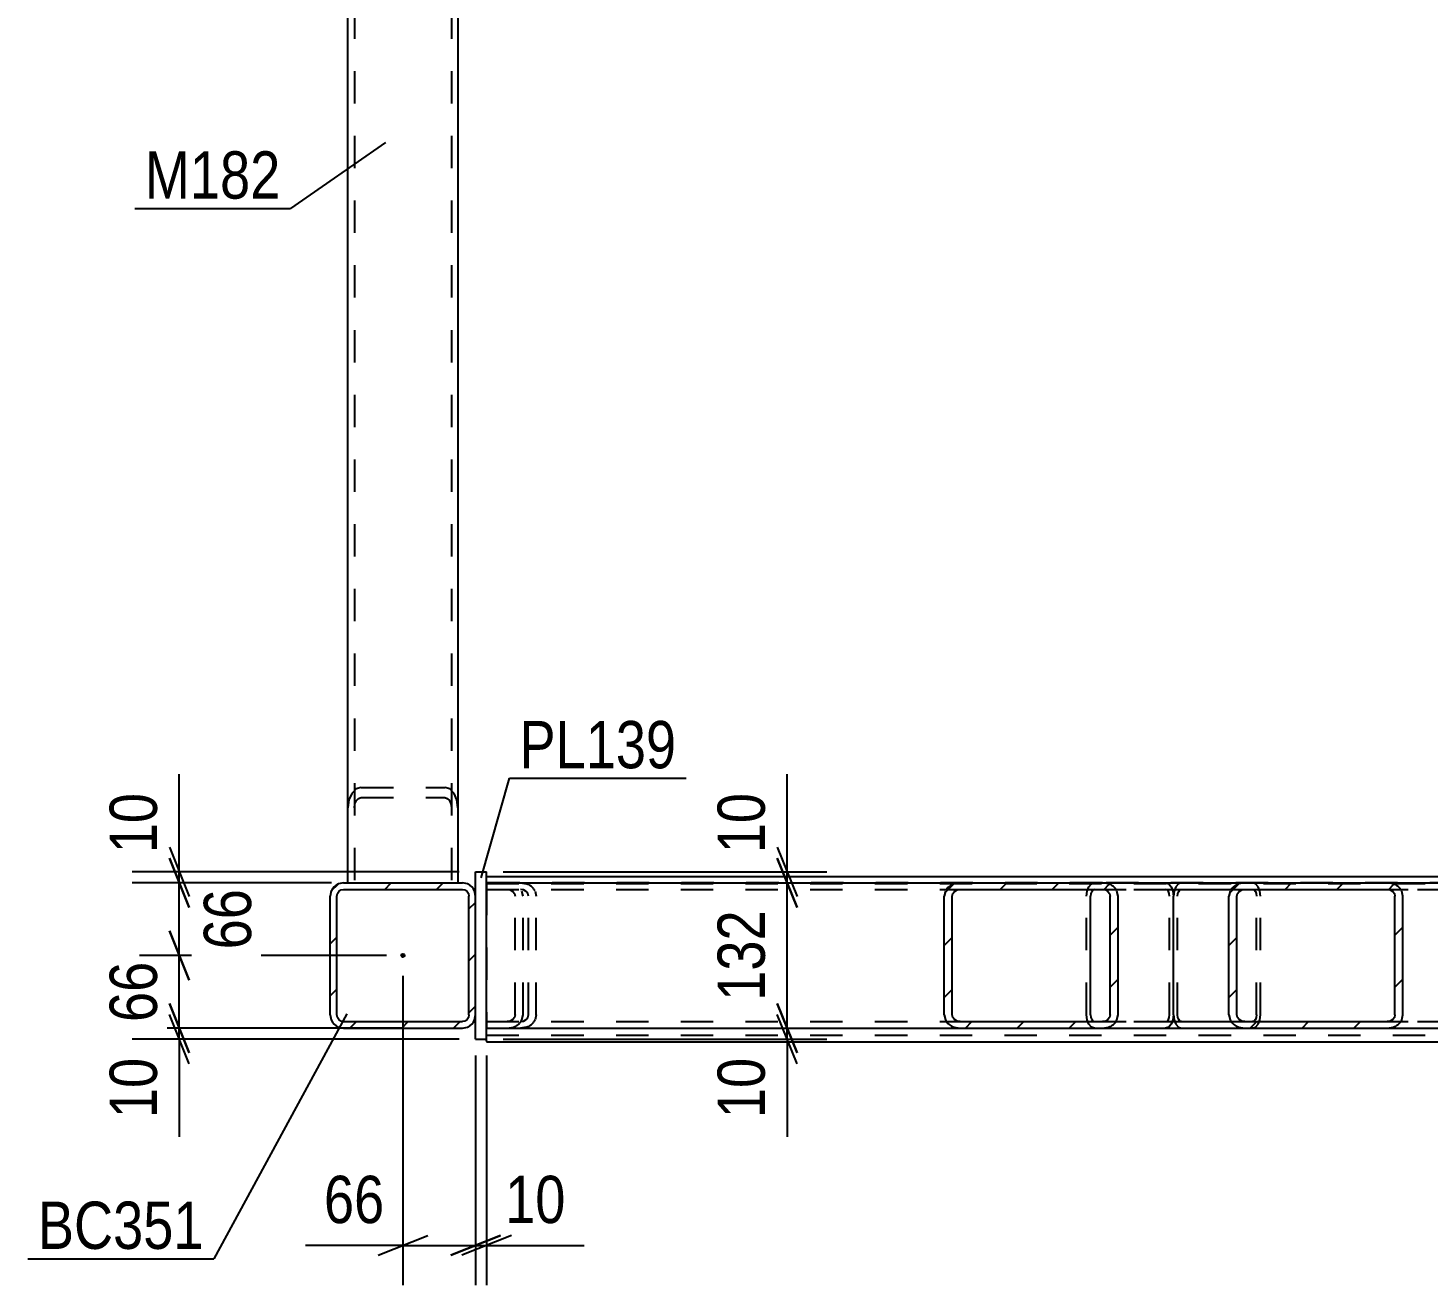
# Model space of a CAD drawing. Header units: millimetres. Extents: x -858 to 331, y -869 to -28.
# Drawn here: x 89.2 to 174, y -446.2 to -370.1 of the extents above; entities that cross this region are included whole.
import ezdxf

# ---------------------------------------------------------------- set-up
doc = ezdxf.new("R2010")
doc.units = ezdxf.units.MM
doc.linetypes.add('DXK_LINE_DOT2', pattern=[3.9198, 1.9599, -1.9599])
doc.linetypes.add('DXK_LINE_DOT3', pattern=[5.9187, 2.979, -0.9799, 0.9799, -0.9799])
doc.styles.add('Arial Narrow', font='ARIALN.TTF', dxfattribs={"height": 0.2})

# ---------------------------------------------------------------- blocks, each defined once
blk = doc.blocks.new('Part-570393797-1415 - 1375')
at = {"color": 7, "linetype": 'DXK_LINE_DOT2'}
for p, q in [((158.735, -422.098), (158.631, -422.358)), ((158.891, -421.925), (158.735, -422.098)), ((159.074, -421.864), (158.891, -421.925)), ((159.074, -421.864), (171.524, -421.864)), ((163.566, -421.925), (163.383, -421.864)), ((163.721, -422.098), (163.566, -421.925)), ((163.825, -422.358), (163.721, -422.098)), ((197.775, -421.925), (198.141, -421.864)), ((199.595, -421.864), (199.595, -430.664)), ((158.631, -422.358), (158.595, -422.664)), ((158.595, -429.864), (158.595, -422.664)), ((158.834, -422.664), (158.853, -422.511)), ((158.834, -429.864), (158.834, -422.664)), ((158.853, -422.511), (158.905, -422.381)), ((158.905, -422.381), (158.982, -422.295)), ((158.982, -422.295), (159.074, -422.264)), ((159.074, -422.264), (199.595, -422.264)), ((163.383, -422.264), (163.474, -422.295)), ((163.474, -422.295), (163.552, -422.381)), ((163.552, -422.381), (163.604, -422.511)), ((163.604, -422.511), (163.622, -422.664)), ((163.622, -429.864), (163.622, -422.664)), ((163.862, -422.664), (163.825, -422.358)), ((163.862, -429.864), (163.862, -422.664)), ((197.184, -422.664), (197.257, -422.358)), ((197.184, -429.864), (197.184, -422.664)), ((197.699, -422.511), (197.663, -422.664)), ((197.663, -429.864), (197.663, -422.664)), ((197.803, -422.381), (197.699, -422.511)), ((197.958, -422.295), (197.803, -422.381)), ((198.141, -422.264), (197.958, -422.295)), ((158.595, -429.864), (158.631, -430.17)), ((158.631, -430.17), (158.735, -430.43)), ((158.735, -430.43), (158.891, -430.603)), ((158.853, -430.017), (158.834, -429.864)), ((158.905, -430.147), (158.853, -430.017)), ((158.891, -430.603), (159.074, -430.664)), ((158.982, -430.234), (158.905, -430.147)), ((159.074, -430.264), (158.982, -430.234)), ((159.074, -430.264), (199.595, -430.264)), ((163.474, -430.234), (163.383, -430.264)), ((163.383, -430.664), (163.566, -430.603)), ((163.552, -430.147), (163.474, -430.234)), ((163.604, -430.017), (163.552, -430.147)), ((163.566, -430.603), (163.721, -430.43)), ((163.622, -429.864), (163.604, -430.017)), ((163.721, -430.43), (163.825, -430.17)), ((163.825, -430.17), (163.862, -429.864)), ((197.257, -430.17), (197.184, -429.864)), ((197.663, -429.864), (197.699, -430.017)), ((197.699, -430.017), (197.803, -430.147)), ((198.141, -430.664), (197.775, -430.603)), ((197.803, -430.147), (197.958, -430.234)), ((197.958, -430.234), (198.141, -430.264)), ((159.074, -430.664), (171.524, -430.664))]:
    blk.add_line(p, q, dxfattribs=at)
at = {"color": 2, "linetype": 'Continuous'}
for p, q in [((171.524, -421.864), (199.595, -421.864)), ((171.524, -430.664), (199.595, -430.664))]:
    blk.add_line(p, q, dxfattribs=at)
at = {"color": 7, "linetype": 'DXK_LINE_DOT2'}
for centre, start, end in [((198.047, -422.777), 107.70112, 152.05363), ((198.047, -429.751), 207.94637, 252.29889)]:
    blk.add_arc(centre, 0.895, start, end, dxfattribs=at)
blk = doc.blocks.new('Part-570393797-1432 - 1375')
at = {"color": 2, "linetype": 'Continuous'}
for p, q in [((199.595, -421.498), (116.996, -421.498)), ((116.996, -431.437), (116.996, -431.33)), ((116.996, -431.437), (116.996, -431.498)), ((116.996, -431.498), (199.595, -431.498))]:
    blk.add_line(p, q, dxfattribs=at)
at = {"color": 7, "linetype": 'DXK_LINE_DOT2'}
for p, q in [((116.996, -431.33), (116.996, -421.498)), ((116.996, -421.898), (199.595, -421.898)), ((116.996, -421.929), (116.996, -421.898)), ((199.595, -431.498), (199.595, -421.498)), ((116.996, -431.098), (199.595, -431.098))]:
    blk.add_line(p, q, dxfattribs=at)
blk = doc.blocks.new('Part-570393797-1433 - 1375')
at = {"linetype": 'Continuous'}
h = blk.add_hatch(dxfattribs=at)
h.set_pattern_fill('', scale=0.7, style=0, pattern_type=0)
h.set_pattern_definition([(45, (145.2995, -421.925), (-1.57154, 1.57154), [])])
h.paths.add_polyline_path([(145.666, -421.864), (145.3, -421.925), (144.989, -422.098), (144.781, -422.358), (144.708, -422.664), (144.708, -429.864), (144.781, -430.17), (144.989, -430.43), (145.3, -430.603), (145.666, -430.664), (154.284, -430.664), (154.65, -430.603), (154.961, -430.43), (155.169, -430.17), (155.242, -429.864), (155.242, -422.664), (155.169, -422.358), (154.961, -422.098), (154.65, -421.925), (154.284, -421.864)])
h.paths.add_polyline_path([(154.284, -422.264), (154.467, -422.295), (154.623, -422.381), (154.726, -422.511), (154.763, -422.664), (154.763, -429.864), (154.726, -430.017), (154.623, -430.147), (154.467, -430.234), (154.284, -430.264), (145.666, -430.264), (145.483, -430.234), (145.327, -430.147), (145.224, -430.017), (145.187, -429.864), (145.187, -422.664), (145.224, -422.511), (145.327, -422.381), (145.483, -422.295), (145.666, -422.264)])
at = {"color": 2, "linetype": 'Continuous'}
for p, q in [((145.666, -421.864), (145.3, -421.925)), ((145.666, -421.864), (154.284, -421.864)), ((154.284, -421.864), (158.116, -421.864)), ((154.65, -421.925), (154.284, -421.864)), ((158.116, -421.864), (158.299, -421.925)), ((158.299, -421.925), (158.455, -422.098)), ((158.455, -422.098), (158.559, -422.358)), ((144.781, -422.358), (144.708, -422.664)), ((144.708, -429.864), (144.708, -422.664)), ((145.187, -422.664), (145.224, -422.511)), ((145.187, -429.864), (145.187, -422.664)), ((145.224, -422.511), (145.327, -422.381)), ((145.327, -422.381), (145.483, -422.295)), ((145.483, -422.295), (145.666, -422.264)), ((145.666, -422.264), (154.284, -422.264)), ((153.586, -422.511), (153.568, -422.664)), ((153.568, -429.864), (153.568, -422.664)), ((153.638, -422.381), (153.586, -422.511)), ((153.716, -422.295), (153.638, -422.381)), ((153.807, -422.264), (153.716, -422.295)), ((154.284, -422.264), (154.467, -422.295)), ((154.467, -422.295), (154.623, -422.381)), ((154.623, -422.381), (154.726, -422.511)), ((154.726, -422.511), (154.763, -422.664)), ((154.763, -429.864), (154.763, -422.664)), ((155.242, -422.664), (155.169, -422.358)), ((155.242, -429.864), (155.242, -422.664)), ((158.559, -422.358), (158.595, -422.664)), ((158.595, -429.864), (158.595, -422.664)), ((144.708, -429.864), (144.781, -430.17)), ((145.224, -430.017), (145.187, -429.864)), ((145.327, -430.147), (145.224, -430.017)), ((145.3, -430.603), (145.666, -430.664)), ((145.483, -430.234), (145.327, -430.147)), ((145.666, -430.264), (145.483, -430.234)), ((145.666, -430.264), (154.284, -430.264)), ((153.568, -429.864), (153.586, -430.017)), ((153.586, -430.017), (153.638, -430.147)), ((153.638, -430.147), (153.716, -430.234)), ((153.716, -430.234), (153.807, -430.264)), ((154.467, -430.234), (154.284, -430.264)), ((154.284, -430.664), (154.65, -430.603)), ((154.623, -430.147), (154.467, -430.234)), ((154.726, -430.017), (154.623, -430.147)), ((154.763, -429.864), (154.726, -430.017)), ((155.169, -430.17), (155.242, -429.864)), ((158.299, -430.603), (158.116, -430.664)), ((158.455, -430.43), (158.299, -430.603)), ((158.559, -430.17), (158.455, -430.43)), ((158.595, -429.864), (158.559, -430.17)), ((145.666, -430.664), (154.284, -430.664)), ((154.284, -430.664), (158.116, -430.664))]:
    blk.add_line(p, q, dxfattribs=at)
at = {"color": 7, "linetype": 'DXK_LINE_DOT2'}
for p, q in [((145.666, -421.864), (153.807, -421.864)), ((153.365, -422.358), (153.469, -422.098)), ((153.469, -422.098), (153.624, -421.925)), ((153.624, -421.925), (153.807, -421.864)), ((153.807, -421.864), (154.284, -421.864)), ((145.666, -422.264), (158.116, -422.264)), ((153.328, -422.664), (153.365, -422.358)), ((153.328, -429.864), (153.328, -422.664)), ((158.208, -422.295), (158.116, -422.264)), ((158.286, -422.381), (158.208, -422.295)), ((158.337, -422.511), (158.286, -422.381)), ((158.356, -422.664), (158.337, -422.511)), ((158.356, -429.864), (158.356, -422.664)), ((145.666, -430.264), (158.116, -430.264)), ((153.365, -430.17), (153.328, -429.864)), ((153.469, -430.43), (153.365, -430.17)), ((153.624, -430.603), (153.469, -430.43)), ((153.807, -430.664), (153.624, -430.603)), ((158.116, -430.264), (158.208, -430.234)), ((158.208, -430.234), (158.286, -430.147)), ((158.286, -430.147), (158.337, -430.017)), ((158.337, -430.017), (158.356, -429.864)), ((145.666, -430.664), (154.284, -430.664))]:
    blk.add_line(p, q, dxfattribs=at)
at = {"color": 2, "linetype": 'Continuous'}
for centre, start, end in [((145.572, -422.777), 107.70112, 152.05363), ((154.378, -422.777), 27.94637, 72.29889), ((145.572, -429.751), 207.94637, 252.29889), ((154.378, -429.751), 287.70112, 332.05363)]:
    blk.add_arc(centre, 0.895, start, end, dxfattribs=at)
blk = doc.blocks.new('Part-570393797-1580 - 1375')
at = {"color": 7, "linetype": 'DXK_LINE_DOT2'}
for p, q in [((108.596, -421.864), (108.596, -219.83)), ((108.996, -219.83), (108.996, -421.864)), ((114.863, -219.83), (114.863, -421.864)), ((115.263, -219.83), (115.263, -421.864)), ((109.09, -416.174), (108.831, -416.443)), ((109.396, -416.08), (109.09, -416.174)), ((109.396, -416.08), (114.463, -416.08)), ((114.769, -416.174), (114.463, -416.08)), ((115.029, -416.443), (114.769, -416.174)), ((108.657, -416.845), (108.596, -417.32)), ((108.831, -416.443), (108.657, -416.845)), ((108.996, -417.32), (109.027, -417.083)), ((109.027, -417.083), (109.114, -416.881)), ((109.114, -416.881), (109.243, -416.747)), ((109.243, -416.747), (109.396, -416.7)), ((109.396, -416.7), (114.463, -416.7)), ((114.463, -416.7), (114.616, -416.747)), ((114.616, -416.747), (114.746, -416.881)), ((114.746, -416.881), (114.833, -417.083)), ((114.833, -417.083), (114.863, -417.32)), ((115.202, -416.845), (115.029, -416.443)), ((115.263, -417.32), (115.202, -416.845)), ((108.596, -421.864), (115.263, -421.864))]:
    blk.add_line(p, q, dxfattribs=at)
blk = doc.blocks.new('Part-570393797-1481 - 1375')
at = {"linetype": 'Continuous'}
h = blk.add_hatch(dxfattribs=at)
h.set_pattern_fill('', scale=0.7, style=0, pattern_type=0)
h.set_pattern_definition([(45, (162.5396, -421.925), (-1.57154, 1.57154), [])])
h.paths.add_polyline_path([(162.906, -421.864), (162.54, -421.925), (162.229, -422.098), (162.021, -422.358), (161.948, -422.664), (161.948, -429.864), (162.021, -430.17), (162.229, -430.43), (162.54, -430.603), (162.906, -430.664), (171.524, -430.664), (171.89, -430.603), (172.201, -430.43), (172.409, -430.17), (172.482, -429.864), (172.482, -422.664), (172.409, -422.358), (172.201, -422.098), (171.89, -421.925), (171.524, -421.864)])
h.paths.add_polyline_path([(171.524, -422.264), (171.707, -422.295), (171.863, -422.381), (171.966, -422.511), (172.003, -422.664), (172.003, -429.864), (171.966, -430.017), (171.863, -430.147), (171.707, -430.234), (171.524, -430.264), (162.906, -430.264), (162.723, -430.234), (162.567, -430.147), (162.464, -430.017), (162.427, -429.864), (162.427, -422.664), (162.464, -422.511), (162.567, -422.381), (162.723, -422.295), (162.906, -422.264)])
at = {"color": 2, "linetype": 'Continuous'}
for p, q in [((116.996, -421.864), (145.666, -421.864)), ((158.116, -421.864), (162.906, -421.864)), ((162.906, -421.864), (162.54, -421.925)), ((162.906, -421.864), (171.524, -421.864)), ((171.89, -421.925), (171.524, -421.864)), ((162.021, -422.358), (161.948, -422.664)), ((161.948, -429.864), (161.948, -422.664)), ((162.427, -422.664), (162.464, -422.511)), ((162.427, -429.864), (162.427, -422.664)), ((162.464, -422.511), (162.567, -422.381)), ((162.567, -422.381), (162.723, -422.295)), ((162.723, -422.295), (162.906, -422.264)), ((162.906, -422.264), (171.524, -422.264)), ((171.524, -422.264), (171.707, -422.295)), ((171.707, -422.295), (171.863, -422.381)), ((171.863, -422.381), (171.966, -422.511)), ((171.966, -422.511), (172.003, -422.664)), ((172.003, -429.864), (172.003, -422.664)), ((172.482, -422.664), (172.409, -422.358)), ((172.482, -429.864), (172.482, -422.664)), ((161.948, -429.864), (162.021, -430.17)), ((162.464, -430.017), (162.427, -429.864)), ((162.567, -430.147), (162.464, -430.017)), ((162.54, -430.603), (162.906, -430.664)), ((162.723, -430.234), (162.567, -430.147)), ((162.906, -430.264), (162.723, -430.234)), ((162.906, -430.264), (171.524, -430.264)), ((171.707, -430.234), (171.524, -430.264)), ((171.524, -430.664), (171.89, -430.603)), ((171.863, -430.147), (171.707, -430.234)), ((171.966, -430.017), (171.863, -430.147)), ((172.003, -429.864), (171.966, -430.017)), ((172.409, -430.17), (172.482, -429.864)), ((116.996, -430.664), (145.666, -430.664)), ((158.116, -430.664), (162.906, -430.664)), ((162.906, -430.664), (171.524, -430.664))]:
    blk.add_line(p, q, dxfattribs=at)
at = {"color": 7, "linetype": 'DXK_LINE_DOT2'}
for p, q in [((116.996, -430.664), (116.996, -421.864)), ((119.049, -421.864), (119.415, -421.925)), ((145.666, -421.864), (158.116, -421.864)), ((162.906, -421.864), (171.524, -421.864)), ((116.996, -422.264), (171.524, -422.264)), ((119.232, -422.295), (119.049, -422.264)), ((119.387, -422.381), (119.232, -422.295)), ((119.491, -422.511), (119.387, -422.381)), ((119.527, -422.664), (119.491, -422.511)), ((119.527, -429.864), (119.527, -422.664)), ((119.933, -422.358), (120.006, -422.664)), ((120.006, -429.864), (120.006, -422.664)), ((116.996, -430.264), (171.524, -430.264)), ((119.049, -430.264), (119.232, -430.234)), ((119.415, -430.603), (119.049, -430.664)), ((119.232, -430.234), (119.387, -430.147)), ((119.387, -430.147), (119.491, -430.017)), ((119.491, -430.017), (119.527, -429.864)), ((120.006, -429.864), (119.933, -430.17)), ((145.666, -430.664), (158.116, -430.664)), ((162.906, -430.664), (171.524, -430.664))]:
    blk.add_line(p, q, dxfattribs=at)
for centre, start, end in [((119.143, -422.777), 27.94637, 72.29889), ((119.143, -429.751), 287.70112, 332.05363)]:
    blk.add_arc(centre, 0.895, start, end, dxfattribs=at)
at = {"color": 2, "linetype": 'Continuous'}
for centre, start, end in [((162.812, -422.777), 107.70112, 152.05363), ((171.619, -422.777), 27.94638, 72.29889), ((162.812, -429.751), 207.94638, 252.29889), ((171.619, -429.751), 287.70112, 332.05363)]:
    blk.add_arc(centre, 0.895, start, end, dxfattribs=at)
blk = doc.blocks.new('Part-570393797-1564 - 1375')
at = {"linetype": 'Continuous'}
h = blk.add_hatch(dxfattribs=at)
h.set_pattern_fill('', scale=0.7, style=0, pattern_type=0)
h.set_pattern_definition([(45, (108.0236, -421.9244), (-1.57154, 1.57154), [])])
h.paths.add_polyline_path([(108.33, -421.864), (108.024, -421.924), (107.764, -422.098), (107.591, -422.357), (107.53, -422.664), (107.53, -429.864), (107.591, -430.17), (107.764, -430.429), (108.024, -430.603), (108.33, -430.664), (115.53, -430.664), (115.836, -430.603), (116.095, -430.429), (116.269, -430.17), (116.33, -429.864), (116.33, -422.664), (116.269, -422.357), (116.095, -422.098), (115.836, -421.924), (115.53, -421.864)])
h.paths.add_polyline_path([(115.53, -422.264), (115.683, -422.294), (115.813, -422.381), (115.899, -422.51), (115.93, -422.664), (115.93, -429.864), (115.899, -430.017), (115.813, -430.146), (115.683, -430.233), (115.53, -430.264), (108.33, -430.264), (108.177, -430.233), (108.047, -430.146), (107.96, -430.017), (107.93, -429.864), (107.93, -422.664), (107.96, -422.51), (108.047, -422.381), (108.177, -422.294), (108.33, -422.264)])
blk.add_hatch(color=30, dxfattribs=at).paths.add_polyline_path([(111.93, -426.364, -1), (111.93, -426.164, -1)])
at = {"color": 2, "linetype": 'Continuous'}
for p, q in [((108.33, -421.864), (108.024, -421.924)), ((108.33, -421.864), (115.53, -421.864)), ((115.836, -421.924), (115.53, -421.864)), ((107.591, -422.357), (107.53, -422.664)), ((107.53, -429.864), (107.53, -422.664)), ((107.93, -422.664), (107.96, -422.51)), ((107.93, -429.864), (107.93, -422.664)), ((107.96, -422.51), (108.047, -422.381)), ((108.047, -422.381), (108.177, -422.294)), ((108.177, -422.294), (108.33, -422.264)), ((108.33, -422.264), (115.53, -422.264)), ((115.53, -422.264), (115.683, -422.294)), ((115.683, -422.294), (115.813, -422.381)), ((115.813, -422.381), (115.899, -422.51)), ((115.899, -422.51), (115.93, -422.664)), ((115.93, -429.864), (115.93, -422.664)), ((116.33, -422.664), (116.269, -422.357)), ((116.33, -429.864), (116.33, -422.664)), ((107.53, -429.864), (107.591, -430.17)), ((107.96, -430.017), (107.93, -429.864)), ((108.047, -430.146), (107.96, -430.017)), ((108.024, -430.603), (108.33, -430.664)), ((108.177, -430.233), (108.047, -430.146)), ((108.33, -430.264), (108.177, -430.233)), ((108.33, -430.264), (115.53, -430.264)), ((115.683, -430.233), (115.53, -430.264)), ((115.53, -430.664), (115.836, -430.603)), ((115.813, -430.146), (115.683, -430.233)), ((115.899, -430.017), (115.813, -430.146)), ((115.93, -429.864), (115.899, -430.017)), ((116.269, -430.17), (116.33, -429.864)), ((108.33, -430.664), (115.53, -430.664))]:
    blk.add_line(p, q, dxfattribs=at)
at = {"color": 30, "linetype": 'DXK_LINE_DOT3'}
blk.add_line((111.93, -426.264), (111.93, -426.264), dxfattribs=at)
at = {"color": 30, "linetype": 'Continuous'}
blk.add_circle((111.93, -426.264), 0.1, dxfattribs=at)
at = {"color": 2, "linetype": 'Continuous'}
for centre, start, end in [((108.33, -422.664), 112.5, 157.5), ((115.53, -422.664), 22.5, 67.5), ((108.33, -429.864), 202.5, 247.5), ((115.53, -429.864), 292.5, 337.5)]:
    blk.add_arc(centre, 0.8, start, end, dxfattribs=at)
blk = doc.blocks.new('Part-570393797-1548 - 1375')
at = {"color": 7, "linetype": 'DXK_LINE_DOT2'}
for p, q in [((163.334, -421.864), (163.383, -421.864)), ((163.383, -421.864), (163.432, -421.864)), ((163.566, -421.925), (163.383, -421.864)), ((163.721, -422.098), (163.566, -421.925)), ((163.825, -422.358), (163.721, -422.098)), ((163.334, -422.264), (163.383, -422.264)), ((163.383, -422.264), (163.432, -422.264)), ((163.383, -422.264), (163.474, -422.294)), ((163.474, -422.294), (163.552, -422.381)), ((163.552, -422.381), (163.604, -422.511)), ((163.604, -422.511), (163.622, -422.664)), ((163.622, -429.864), (163.622, -422.664)), ((163.862, -422.664), (163.825, -422.358)), ((163.862, -429.864), (163.862, -422.664)), ((163.334, -430.264), (163.383, -430.264)), ((163.474, -430.233), (163.383, -430.264)), ((163.383, -430.264), (163.432, -430.264)), ((163.383, -430.664), (163.566, -430.603)), ((163.552, -430.147), (163.474, -430.233)), ((163.604, -430.017), (163.552, -430.147)), ((163.566, -430.603), (163.721, -430.43)), ((163.622, -429.864), (163.604, -430.017)), ((163.721, -430.43), (163.825, -430.17)), ((163.825, -430.17), (163.862, -429.864)), ((163.383, -430.664), (163.334, -430.664)), ((163.432, -430.664), (163.383, -430.664))]:
    blk.add_line(p, q, dxfattribs=at)
blk = doc.blocks.new('Part-570393797-1595 - 1375')
at = {"color": 7, "linetype": 'DXK_LINE_DOT2'}
for p, q in [((108.996, -219.83), (108.996, -421.864)), ((114.863, -219.83), (114.863, -421.864)), ((108.596, -421.864), (115.263, -421.864))]:
    blk.add_line(p, q, dxfattribs=at)
at = {"color": 2, "linetype": 'Continuous'}
for p, q in [((108.596, -421.864), (108.596, -247.49)), ((115.263, -247.49), (115.263, -421.864))]:
    blk.add_line(p, q, dxfattribs=at)
blk = doc.blocks.new('Part-570393797-1606 - 1375')
at = {"color": 7, "linetype": 'DXK_LINE_DOT2'}
for p, q in [((199.595, -421.864), (153.758, -421.864)), ((162.376, -421.864), (171.522, -421.864)), ((198.94, -421.864), (198.574, -421.925)), ((199.595, -430.664), (199.595, -421.864)), ((153.758, -422.264), (199.595, -422.264)), ((198.056, -422.358), (197.983, -422.664)), ((197.983, -429.864), (197.983, -422.664)), ((198.461, -422.664), (198.498, -422.511)), ((198.461, -429.864), (198.461, -422.664)), ((198.498, -422.511), (198.602, -422.381)), ((198.602, -422.381), (198.757, -422.294)), ((198.757, -422.294), (198.94, -422.264)), ((153.758, -430.264), (199.595, -430.264)), ((197.983, -429.864), (198.056, -430.17)), ((198.498, -430.017), (198.461, -429.864)), ((198.602, -430.147), (198.498, -430.017)), ((198.574, -430.603), (198.94, -430.664)), ((198.757, -430.233), (198.602, -430.147)), ((198.94, -430.264), (198.757, -430.233)), ((153.758, -430.664), (162.904, -430.664)), ((162.376, -430.664), (199.595, -430.664))]:
    blk.add_line(p, q, dxfattribs=at)
for centre, start, end in [((198.846, -422.777), 107.70112, 152.05363), ((198.846, -429.751), 207.94637, 252.29889)]:
    blk.add_arc(centre, 0.895, start, end, dxfattribs=at)
blk = doc.blocks.new('Part-570393797-1888 - 1375')
at = {"color": 7, "linetype": 'DXK_LINE_DOT2'}
for p, q in [((154.282, -421.864), (116.996, -421.864)), ((116.996, -421.864), (116.996, -430.664)), ((118.616, -421.925), (118.25, -421.864)), ((153.365, -422.358), (153.469, -422.098)), ((153.469, -422.098), (153.624, -421.925)), ((153.624, -421.925), (153.807, -421.864)), ((153.807, -421.864), (158.116, -421.864)), ((158.116, -421.864), (158.299, -421.925)), ((158.299, -421.925), (158.455, -422.098)), ((158.455, -422.098), (158.559, -422.358)), ((116.996, -422.264), (158.116, -422.264)), ((118.25, -422.264), (118.433, -422.294)), ((118.433, -422.294), (118.588, -422.381)), ((118.588, -422.381), (118.692, -422.511)), ((118.692, -422.511), (118.729, -422.664)), ((118.729, -429.864), (118.729, -422.664)), ((119.207, -422.664), (119.134, -422.358)), ((119.207, -429.864), (119.207, -422.664)), ((153.328, -422.664), (153.365, -422.358)), ((153.328, -429.864), (153.328, -422.664)), ((153.586, -422.511), (153.568, -422.664)), ((153.568, -429.864), (153.568, -422.664)), ((153.638, -422.381), (153.586, -422.511)), ((153.716, -422.294), (153.638, -422.381)), ((153.807, -422.264), (153.716, -422.294)), ((158.208, -422.294), (158.116, -422.264)), ((158.286, -422.381), (158.208, -422.294)), ((158.337, -422.511), (158.286, -422.381)), ((158.356, -422.664), (158.337, -422.511)), ((158.356, -429.864), (158.356, -422.664)), ((158.559, -422.358), (158.595, -422.664)), ((158.595, -429.864), (158.595, -422.664)), ((116.996, -430.264), (158.116, -430.264)), ((118.433, -430.233), (118.25, -430.264)), ((118.25, -430.664), (118.616, -430.603)), ((118.588, -430.147), (118.433, -430.233)), ((118.692, -430.017), (118.588, -430.147)), ((118.729, -429.864), (118.692, -430.017)), ((119.134, -430.17), (119.207, -429.864)), ((153.365, -430.17), (153.328, -429.864)), ((153.469, -430.43), (153.365, -430.17)), ((153.624, -430.603), (153.469, -430.43)), ((153.568, -429.864), (153.586, -430.017)), ((153.586, -430.017), (153.638, -430.147)), ((153.807, -430.664), (153.624, -430.603)), ((153.638, -430.147), (153.716, -430.233)), ((153.716, -430.233), (153.807, -430.264)), ((158.116, -430.264), (158.208, -430.233)), ((158.299, -430.603), (158.116, -430.664)), ((158.208, -430.233), (158.286, -430.147)), ((158.286, -430.147), (158.337, -430.017)), ((158.455, -430.43), (158.299, -430.603)), ((158.337, -430.017), (158.356, -429.864)), ((158.559, -430.17), (158.455, -430.43)), ((158.595, -429.864), (158.559, -430.17)), ((116.996, -430.664), (154.286, -430.664)), ((153.807, -430.664), (158.116, -430.664))]:
    blk.add_line(p, q, dxfattribs=at)
blk.add_arc((118.344, -429.751), 0.895, 287.70112, 332.05363, dxfattribs=at)
blk = doc.blocks.new('Part-570393797-1974 - 1375')
at = {"color": 2, "linetype": 'Continuous'}
for p, q in [((116.33, -421.197), (116.996, -421.197)), ((116.33, -422.664), (116.33, -421.197)), ((116.996, -431.33), (116.996, -421.197)), ((116.33, -431.33), (116.33, -429.864)), ((116.33, -431.33), (116.996, -431.33))]:
    blk.add_line(p, q, dxfattribs=at)
at = {"color": 7, "linetype": 'DXK_LINE_DOT2'}
blk.add_line((116.33, -429.864), (116.33, -422.664), dxfattribs=at)
blk = doc.blocks.new('StraightDimension-570393797-2549 - 1375')
at = {"color": 7, "linetype": 'Continuous'}
for p, q in [((111.93, -427.497), (111.93, -446.221)), ((116.33, -432.33), (116.33, -446.221)), ((110.43, -444.421), (113.43, -443.221)), ((117.83, -443.221), (114.83, -444.421)), ((111.93, -443.821), (106.023, -443.821)), ((111.93, -443.821), (106.023, -443.821)), ((111.93, -443.821), (116.33, -443.821))]:
    blk.add_line(p, q, dxfattribs=at)
at = {"color": 0}
blk.add_wipeout([(111.405, -443.071), (111.405, -438.871), (106.548, -438.871), (106.548, -443.071)], dxfattribs=at)
at = {"color": 3, "style": 'Arial Narrow'}
blk.add_text('66', height=2.8633, dxfattribs=at).set_placement((107.148, -442.471))
blk = doc.blocks.new('StraightDimension-570393797-2565 - 1375')
at = {"color": 7, "linetype": 'Continuous'}
for p, q in [((116.33, -432.33), (116.33, -446.221)), ((116.996, -432.33), (116.996, -446.221)), ((114.83, -444.421), (117.83, -443.221)), ((118.496, -443.221), (115.496, -444.421)), ((116.33, -443.821), (116.996, -443.821)), ((116.996, -443.821), (122.903, -443.821)), ((116.996, -443.821), (122.903, -443.821))]:
    blk.add_line(p, q, dxfattribs=at)
at = {"color": 0}
blk.add_wipeout([(122.378, -443.071), (122.378, -438.871), (117.521, -438.871), (117.521, -443.071)], dxfattribs=at)
at = {"color": 3, "style": 'Arial Narrow'}
blk.add_text('10', height=2.8633, dxfattribs=at).set_placement((118.121, -442.471))
blk = doc.blocks.new('StraightDimension-570393797-2381 - 1375')
at = {"color": 7, "linetype": 'Continuous'}
for p, q in [((97.786, -429.164), (98.986, -432.164)), ((98.986, -432.83), (97.786, -429.83)), ((111.872, -430.664), (95.536, -430.664)), ((115.33, -431.33), (95.536, -431.33)), ((98.386, -431.33), (98.386, -430.664)), ((98.386, -431.33), (98.386, -437.237)), ((98.386, -431.33), (98.386, -437.237))]:
    blk.add_line(p, q, dxfattribs=at)
at = {"color": 0}
blk.add_wipeout([(97.636, -431.855), (93.436, -431.855), (93.436, -436.712), (97.636, -436.712)], dxfattribs=at)
at = {"color": 3, "style": 'Arial Narrow'}
blk.add_text('10', height=2.8633, rotation=90.00021, dxfattribs=at).set_placement((97.036, -436.112))
blk = doc.blocks.new('StraightDimension-570393797-2389 - 1375')
at = {"color": 7, "linetype": 'Continuous'}
for p, q in [((97.786, -424.764), (98.986, -427.764)), ((110.93, -426.264), (95.536, -426.264)), ((98.386, -430.664), (98.386, -426.264)), ((98.986, -432.164), (97.786, -429.164)), ((111.872, -430.664), (95.536, -430.664))]:
    blk.add_line(p, q, dxfattribs=at)
at = {"color": 0}
blk.add_wipeout([(97.636, -426.035), (93.436, -426.035), (93.436, -430.892), (97.636, -430.892)], dxfattribs=at)
at = {"color": 3, "style": 'Arial Narrow'}
blk.add_text('66', height=2.8633, rotation=90.00021, dxfattribs=at).set_placement((97.036, -430.292))
blk = doc.blocks.new('StraightDimension-570393797-2395 - 1375')
at = {"color": 7, "linetype": 'Continuous'}
for p, q in [((97.786, -420.364), (98.986, -423.364)), ((107.596, -421.864), (95.986, -421.864)), ((98.386, -426.264), (98.386, -421.864)), ((98.986, -427.764), (97.786, -424.764)), ((110.93, -426.264), (95.986, -426.264))]:
    blk.add_line(p, q, dxfattribs=at)
at = {"color": 0}
blk.add_wipeout([(103.336, -421.635), (99.136, -421.635), (99.136, -426.492), (103.336, -426.492)], dxfattribs=at)
at = {"color": 3, "style": 'Arial Narrow'}
blk.add_text('66', height=2.8633, rotation=90.00021, dxfattribs=at).set_placement((102.736, -425.892))
blk = doc.blocks.new('StraightDimension-570393797-2399 - 1375')
at = {"color": 7, "linetype": 'Continuous'}
for p, q in [((98.386, -421.197), (98.386, -415.291)), ((98.386, -421.197), (98.386, -415.291)), ((97.786, -419.697), (98.986, -422.697)), ((98.986, -423.364), (97.786, -420.364)), ((115.33, -421.197), (95.536, -421.197)), ((98.386, -421.864), (98.386, -421.197)), ((107.596, -421.864), (95.536, -421.864))]:
    blk.add_line(p, q, dxfattribs=at)
at = {"color": 0}
blk.add_wipeout([(97.636, -415.816), (93.436, -415.816), (93.436, -420.672), (97.636, -420.672)], dxfattribs=at)
at = {"color": 3, "style": 'Arial Narrow'}
blk.add_text('10', height=2.8633, rotation=90.00021, dxfattribs=at).set_placement((97.036, -420.072))
blk = doc.blocks.new('StraightDimension-570393797-2449 - 1375')
at = {"color": 7, "linetype": 'Continuous'}
for p, q in [((134.596, -429.164), (135.796, -432.164)), ((135.796, -432.83), (134.596, -429.83)), ((117.996, -430.664), (137.596, -430.664)), ((117.996, -431.33), (137.596, -431.33)), ((135.196, -431.33), (135.196, -430.664)), ((135.196, -431.33), (135.196, -437.237)), ((135.196, -431.33), (135.196, -437.237))]:
    blk.add_line(p, q, dxfattribs=at)
at = {"color": 0}
blk.add_wipeout([(134.446, -431.855), (130.246, -431.855), (130.246, -436.712), (134.446, -436.712)], dxfattribs=at)
at = {"color": 3, "style": 'Arial Narrow'}
blk.add_text('10', height=2.8633, rotation=90.00021, dxfattribs=at).set_placement((133.846, -436.112))
blk = doc.blocks.new('StraightDimension-570393797-2471 - 1375')
at = {"color": 7, "linetype": 'Continuous'}
for p, q in [((134.596, -420.364), (135.796, -423.364)), ((117.996, -421.864), (137.596, -421.864)), ((135.196, -430.664), (135.196, -421.864)), ((135.796, -432.164), (134.596, -429.164)), ((117.996, -430.664), (137.596, -430.664))]:
    blk.add_line(p, q, dxfattribs=at)
at = {"color": 0}
blk.add_wipeout([(134.446, -422.922), (130.246, -422.922), (130.246, -429.606), (134.446, -429.606)], dxfattribs=at)
at = {"color": 3, "style": 'Arial Narrow'}
blk.add_text('132', height=2.8633, rotation=90.00021, dxfattribs=at).set_placement((133.846, -429.006))
blk = doc.blocks.new('StraightDimension-570393797-2489 - 1375')
at = {"color": 7, "linetype": 'Continuous'}
for p, q in [((135.196, -421.197), (135.196, -415.291)), ((135.196, -421.197), (135.196, -415.291)), ((134.596, -419.697), (135.796, -422.697)), ((135.796, -423.364), (134.596, -420.364)), ((117.996, -421.197), (137.596, -421.197)), ((135.196, -421.864), (135.196, -421.197)), ((117.996, -421.864), (137.596, -421.864))]:
    blk.add_line(p, q, dxfattribs=at)
at = {"color": 0}
blk.add_wipeout([(134.446, -415.816), (130.246, -415.816), (130.246, -420.672), (134.446, -420.672)], dxfattribs=at)
at = {"color": 3, "style": 'Arial Narrow'}
blk.add_text('10', height=2.8633, rotation=90.00021, dxfattribs=at).set_placement((133.846, -420.072))
blk = doc.blocks.new('Mark-570393797-1560 - 1375')
at = {"color": 30, "linetype": 'Continuous'}
for p in [(108.528, -429.791), (89.227, -444.633)]:
    blk.add_line(p, (100.476, -444.633), dxfattribs=at)
at = {"color": 0}
blk.add_wipeout([(99.876, -444.033), (99.876, -441.033), (89.827, -441.033), (89.827, -444.033)], dxfattribs=at)
blk.add_wipeout([(99.876, -444.033), (99.876, -441.033), (89.827, -441.033), (89.827, -444.033)], dxfattribs=at)
at = {"color": 3, "style": 'Arial Narrow'}
blk.add_text('BC351', height=2.8633, dxfattribs=at).set_placement((89.827, -444.033))
blk = doc.blocks.new('Mark-570393797-1591 - 1375')
at = {"color": 30, "linetype": 'Continuous'}
for p in [(110.867, -377.028), (95.7, -381.023)]:
    blk.add_line(p, (105.123, -381.023), dxfattribs=at)
at = {"color": 0}
blk.add_wipeout([(104.523, -380.423), (104.523, -377.423), (96.3, -377.423), (96.3, -380.423)], dxfattribs=at)
blk.add_wipeout([(104.523, -380.423), (104.523, -377.423), (96.3, -377.423), (96.3, -380.423)], dxfattribs=at)
at = {"color": 3, "style": 'Arial Narrow'}
blk.add_text('M182', height=2.8633, dxfattribs=at).set_placement((96.3, -380.423))
blk = doc.blocks.new('Mark-570393797-1970 - 1375')
at = {"color": 30, "linetype": 'Continuous'}
for p, q in [((116.663, -421.567), (118.387, -415.524)), ((118.387, -415.524), (129.091, -415.524))]:
    blk.add_line(p, q, dxfattribs=at)
at = {"color": 0}
blk.add_wipeout([(128.491, -414.924), (128.491, -411.924), (118.987, -411.924), (118.987, -414.924)], dxfattribs=at)
blk.add_wipeout([(128.491, -414.924), (128.491, -411.924), (118.987, -411.924), (118.987, -414.924)], dxfattribs=at)
at = {"color": 3, "style": 'Arial Narrow'}
blk.add_text('PL139', height=2.8633, dxfattribs=at).set_placement((118.987, -414.924))

msp = doc.modelspace()

# ---------------------------------------------------------------- block references
for name in ['Part-570393797-1580 - 1375', 'Part-570393797-1595 - 1375', 'Part-570393797-1974 - 1375', 'Part-570393797-1564 - 1375', 'Part-570393797-1432 - 1375', 'Part-570393797-1481 - 1375', 'Part-570393797-1888 - 1375', 'Part-570393797-1433 - 1375', 'Part-570393797-1606 - 1375', 'Part-570393797-1415 - 1375', 'Part-570393797-1548 - 1375']:
    msp.add_blockref(name, (0, 0))

# ---------------------------------------------------------------- next in the draw order: block references
for name in ['Mark-570393797-1591 - 1375', 'StraightDimension-570393797-2549 - 1375']:
    msp.add_blockref(name, (0, 0))

# ---------------------------------------------------------------- next in the draw order: block references
msp.add_blockref('StraightDimension-570393797-2565 - 1375', (0, 0))

# ---------------------------------------------------------------- next in the draw order: block references
for name in ['StraightDimension-570393797-2381 - 1375', 'StraightDimension-570393797-2449 - 1375']:
    msp.add_blockref(name, (0, 0))

# ---------------------------------------------------------------- next in the draw order: block references
for name in ['StraightDimension-570393797-2471 - 1375', 'StraightDimension-570393797-2389 - 1375']:
    msp.add_blockref(name, (0, 0))

# ---------------------------------------------------------------- next in the draw order: block references
for name in ['StraightDimension-570393797-2489 - 1375', 'StraightDimension-570393797-2395 - 1375', 'Mark-570393797-1560 - 1375']:
    msp.add_blockref(name, (0, 0))

# ---------------------------------------------------------------- next in the draw order: block references
for name in ['Mark-570393797-1970 - 1375', 'StraightDimension-570393797-2399 - 1375']:
    msp.add_blockref(name, (0, 0))

doc.saveas('drawing.dxf')
